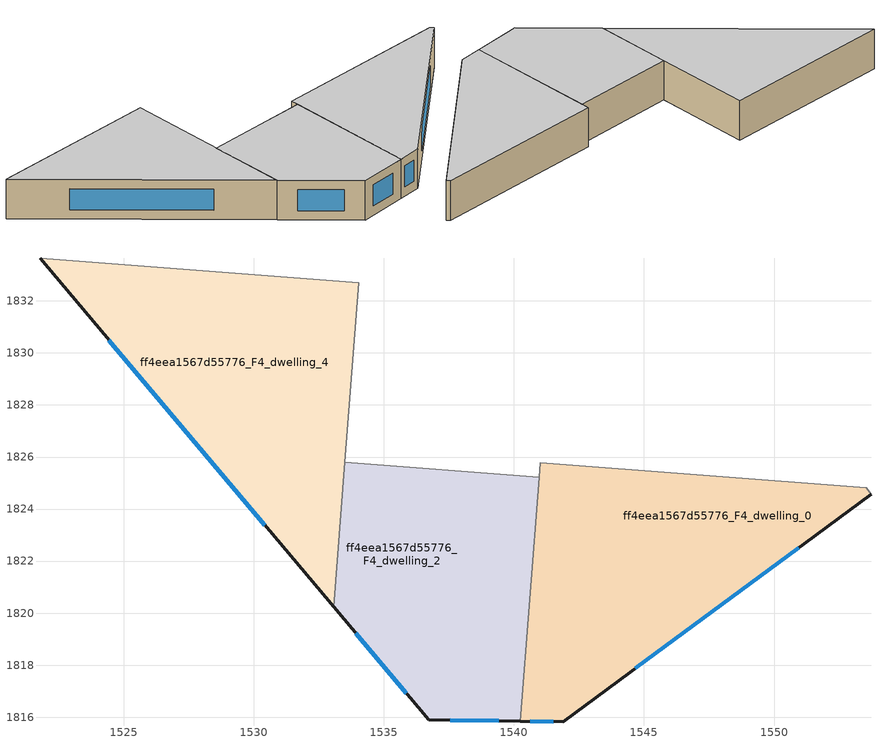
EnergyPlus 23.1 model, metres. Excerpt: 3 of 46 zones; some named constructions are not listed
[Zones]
ff4eea1567d55776_F4_dwelling_0
 floor to ff4eea1567d55776_F3_dwelling_6 (EU_floor_Construction): 1553.53,1824.82 1553.72,1824.57 1546.68,1819.37 1542.3,1824.95 1543.14,1825.61 z12
 floor to ff4eea1567d55776_F3_dwelling_7 (EU_floor_Construction): 1542.3,1824.95 1546.68,1819.37 1541.9,1815.83 1540.25,1815.85 1540.86,1823.82 z12
 floor to ff4eea1567d55776_F3_dwelling_4 (EU_floor_Construction): 1543.14,1825.61 1541.36,1824.22 1540.93,1824.76 1541.01,1825.78 z12
 floor to ff4eea1567d55776_F3_dwelling_5 (EU_floor_Construction): 1540.93,1824.76 1541.36,1824.22 1540.86,1823.82 z12
 wall outside (EU_wall_Construction): 1540.25,1815.85 1541.9,1815.83 1553.72,1824.57 z12:15
 wall to ff4eea1567d55776_F4_dwelling_1 (EU_wall_Construction): 1553.53,1824.82 1541.01,1825.78 z12:15
 wall adiabatic (EU_wall_Construction): 1553.72,1824.57 1553.53,1824.82 z12:15
 wall to ff4eea1567d55776_F4_dwelling_2 (EU_wall_Construction): 1540.97,1825.23 1540.25,1815.85 z12:15
 wall to ff4eea1567d55776_F4_dwelling_3 (EU_wall_Construction): 1541.01,1825.78 1540.97,1825.23 z12:15
 window (EU_Window_Construction): 1544.67,1817.88 1550.95,1822.52 / 1540.63,1815.84 1541.51,1815.83 z12.7:14.3
 ceiling to ff4eea1567d55776_F5_dwelling_0 (EU_floor_Construction): 1553.72,1824.57 1553.53,1824.82 1541.01,1825.78 1540.25,1815.85 1541.9,1815.83 z15
ff4eea1567d55776_F4_dwelling_2
 floor to ff4eea1567d55776_F3_dwelling_5 (EU_floor_Construction): 1540.54,1825.26 1540.93,1824.76 1540.86,1823.82 1534.35,1818.72 1533.08,1820.24 1533.5,1825.8 z12
 floor to ff4eea1567d55776_F3_dwelling_7 (EU_floor_Construction): 1540.86,1823.82 1540.25,1815.85 1536.73,1815.9 1534.35,1818.72 z12
 floor to ff4eea1567d55776_F3_dwelling_4 (EU_floor_Construction): 1540.97,1825.23 1540.93,1824.76 1540.54,1825.26 z12
 wall outside (EU_wall_Construction): 1533.08,1820.24 1536.73,1815.9 1540.25,1815.85 z12:15
 wall to ff4eea1567d55776_F4_dwelling_3 (EU_wall_Construction): 1540.97,1825.23 1533.5,1825.8 z12:15
 wall to ff4eea1567d55776_F4_dwelling_4 (EU_wall_Construction): 1533.5,1825.8 1533.08,1820.24 z12:15
 window (EU_Window_Construction): 1537.55,1815.89 1539.42,1815.86 / 1533.93,1819.22 1535.87,1816.92 z12.7:14.3
 ceiling to ff4eea1567d55776_F5_dwelling_2 (EU_floor_Construction): 1540.25,1815.85 1540.97,1825.23 1533.5,1825.8 1533.08,1820.24 1536.73,1815.9 z15
ff4eea1567d55776_F4_dwelling_4
 floor to ff4eea1567d55776_F3_dwelling_3 (EU_floor_Construction): 1530.78,1832.95 1533.76,1829.14 1533.6,1827.04 1529.83,1824.09 1523.44,1831.68 1525.57,1833.35 z12
 floor to ff4eea1567d55776_F3_dwelling_1 (EU_floor_Construction): 1525.57,1833.35 1523.44,1831.68 1521.79,1833.64 z12
 floor to ff4eea1567d55776_F3_dwelling_2 (EU_floor_Construction): 1534.03,1832.7 1533.76,1829.14 1530.78,1832.95 z12
 floor to ff4eea1567d55776_F3_dwelling_5 (EU_floor_Construction): 1533.6,1827.04 1533.08,1820.24 1529.83,1824.09 z12
 wall outside (EU_wall_Construction): 1521.79,1833.64 1533.08,1820.24 z12:15
 wall to ff4eea1567d55776_F4_dwelling_6 (EU_wall_Construction): 1534.03,1832.7 1521.79,1833.64 z12:15
 wall to ff4eea1567d55776_F4_dwelling_3 (EU_wall_Construction): 1533.5,1825.8 1534.03,1832.7 z12:15
 window (EU_Window_Construction): 1524.44,1830.49 1530.43,1823.38 z12.7:14.3
 ceiling to ff4eea1567d55776_F5_dwelling_4 (EU_floor_Construction): 1533.08,1820.24 1534.03,1832.7 1521.79,1833.64 z15
[SCHEDULE:FILE] Column Number=1; Rows to Skip at Top=0; Number of Hours of Data=8760; Column Separator=Comma; Interpolate to Timestep=No; Minutes per Item=60; Adjust Schedule for Daylight Savings=Yes
Name | File
EU_Step8_GainSchedule_ff4eea1567d55776_F2_dwelling_6_f000 | ../../schedules/ff4eea1567d55776/ff4eea1567d55776_F2_dwelling_6_f000_gain.csv
EU_Step8_GainSchedule_ff4eea1567d55776_F2_dwelling_7_f000 | ../../schedules/ff4eea1567d55776/ff4eea1567d55776_F2_dwelling_7_f000_gain.csv
EU_Step8_GainSchedule_ff4eea1567d55776_F3_dwelling_0_f000 | ../../schedules/ff4eea1567d55776/ff4eea1567d55776_F3_dwelling_0_f000_gain.csv
EU_Step8_GainSchedule_ff4eea1567d55776_F3_dwelling_1_f000 | ../../schedules/ff4eea1567d55776/ff4eea1567d55776_F3_dwelling_1_f000_gain.csv
EU_Step8_GainSchedule_ff4eea1567d55776_F3_dwelling_2_f000 | ../../schedules/ff4eea1567d55776/ff4eea1567d55776_F3_dwelling_2_f000_gain.csv
EU_Step8_GainSchedule_ff4eea1567d55776_F3_dwelling_3_f000 | ../../schedules/ff4eea1567d55776/ff4eea1567d55776_F3_dwelling_3_f000_gain.csv
EU_Step8_GainSchedule_ff4eea1567d55776_F3_dwelling_4_f000 | ../../schedules/ff4eea1567d55776/ff4eea1567d55776_F3_dwelling_4_f000_gain.csv
EU_Step8_GainSchedule_ff4eea1567d55776_F3_dwelling_5_f000 | ../../schedules/ff4eea1567d55776/ff4eea1567d55776_F3_dwelling_5_f000_gain.csv
EU_Step8_GainSchedule_ff4eea1567d55776_F3_dwelling_6_f000 | ../../schedules/ff4eea1567d55776/ff4eea1567d55776_F3_dwelling_6_f000_gain.csv
EU_Step8_GainSchedule_ff4eea1567d55776_F3_dwelling_7_f000 | ../../schedules/ff4eea1567d55776/ff4eea1567d55776_F3_dwelling_7_f000_gain.csv
